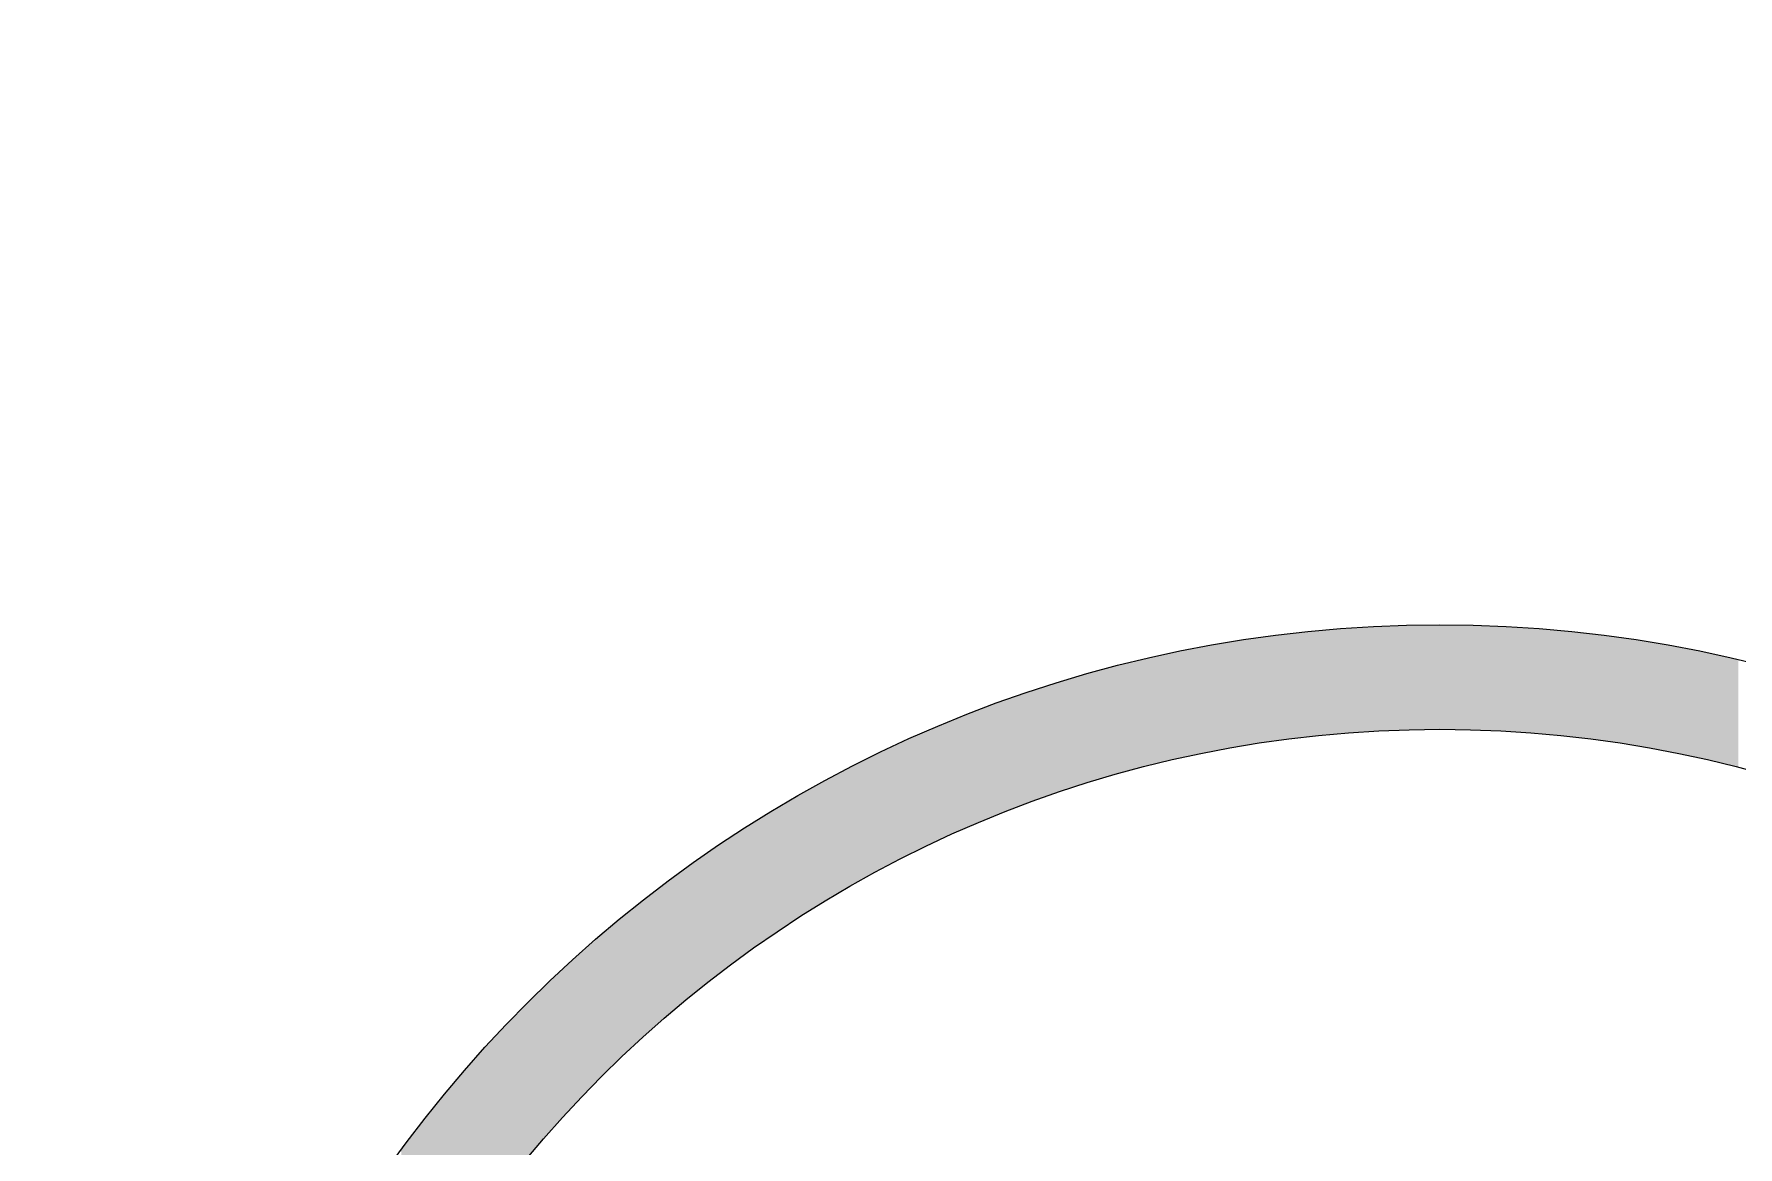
# Model space of a CAD drawing. Extents: x 1919 to 2339, y -1533 to -939.
# Drawn here: x 2101.511 to 2102.488, y -1378.167 to -1377.529 of the extents above; entities that cross this region are included whole.
import ezdxf

# ---------------------------------------------------------------- set-up
doc = ezdxf.new("R2010")
doc.units = 0
doc.header["$LTSCALE"] = 7
doc.header["$MEASUREMENT"] = 0
doc.linetypes.add('CENTER', pattern=[2, 1.25, -0.25, 0.25, -0.25])
for name, color, linetype in [('CL', 1, 'CENTER'), ('D', 2, 'CONTINUOUS'), ('DWG', 7, 'CONTINUOUS')]:
    doc.layers.add(name, color=color, linetype=linetype)

msp = doc.modelspace()

# ---------------------------------------------------------------- linework, layer by layer
at = {"layer": 'CL', "color": 1, "linetype": 'CENTER'}
msp.add_spline([(2098.18049, -1416.9522), (2100.98411, -1432.48418), (2130.02554, -1423.89124), (2127.91642, -1358.22827), (2107.86038, -1285.06238), (2107.5862, -1282.70836)], degree=3, dxfattribs=at)
at = {"layer": 'D'}
for radius in [0.74, 0.68]:
    msp.add_circle((2102.31737, -1378.60776), radius, dxfattribs=at)
for points in [[(2102.25088, -1377.93106), (2102.24073, -1377.87179), (2102.25088, -1377.87075)], [(2102.25627, -1377.93051), (2102.25088, -1377.87075), (2102.25627, -1377.87033)], [(2102.25088, -1377.93106), (2102.25088, -1377.87075), (2102.25627, -1377.93051)], [(2102.26769, -1377.92961), (2102.25627, -1377.87033), (2102.26769, -1377.86943)], [(2102.25627, -1377.93051), (2102.25627, -1377.87033), (2102.26769, -1377.92961)], [(2102.27172, -1377.92929), (2102.26769, -1377.86943), (2102.27172, -1377.8692)], [(2102.26769, -1377.92961), (2102.26769, -1377.86943), (2102.27172, -1377.92929)], [(2102.28438, -1377.92859), (2102.27172, -1377.8692), (2102.28438, -1377.8685)], [(2102.27172, -1377.92929), (2102.27172, -1377.8692), (2102.28438, -1377.92859)], [(2102.28706, -1377.92844), (2102.28438, -1377.8685), (2102.28706, -1377.86841)], [(2102.28438, -1377.92859), (2102.28438, -1377.8685), (2102.28706, -1377.92844)], [(2102.30095, -1377.92797), (2102.28706, -1377.86841), (2102.30095, -1377.86794)], [(2102.28706, -1377.92844), (2102.28706, -1377.86841), (2102.30095, -1377.92797)], [(2102.30228, -1377.92793), (2102.30095, -1377.86794), (2102.30228, -1377.86793)], [(2102.30095, -1377.92797), (2102.30095, -1377.86794), (2102.30228, -1377.92793)], [(2102.31737, -1377.92776), (2102.30228, -1377.86793), (2102.31737, -1377.86776)], [(2102.30228, -1377.92793), (2102.30228, -1377.86793), (2102.31737, -1377.92776)], [(2102.33247, -1377.92793), (2102.31737, -1377.86776), (2102.33247, -1377.86793)], [(2102.31737, -1377.92776), (2102.31737, -1377.86776), (2102.33247, -1377.92793)], [(2102.3338, -1377.92797), (2102.33247, -1377.86793), (2102.3338, -1377.86794)], [(2102.33247, -1377.92793), (2102.33247, -1377.86793), (2102.3338, -1377.92797)], [(2102.34769, -1377.92844), (2102.3338, -1377.86794), (2102.34769, -1377.86841)], [(2102.3338, -1377.92797), (2102.3338, -1377.86794), (2102.34769, -1377.92844)], [(2102.35036, -1377.92859), (2102.34769, -1377.86841), (2102.35036, -1377.8685)], [(2102.34769, -1377.92844), (2102.34769, -1377.86841), (2102.35036, -1377.92859)], [(2102.36303, -1377.92929), (2102.35036, -1377.8685), (2102.36303, -1377.8692)], [(2102.35036, -1377.92859), (2102.35036, -1377.8685), (2102.36303, -1377.92929)], [(2102.36706, -1377.92961), (2102.36303, -1377.8692), (2102.36706, -1377.86943)], [(2102.36303, -1377.92929), (2102.36303, -1377.8692), (2102.36706, -1377.92961)], [(2102.37847, -1377.93051), (2102.36706, -1377.86943), (2102.37847, -1377.87033)], [(2102.36706, -1377.92961), (2102.36706, -1377.86943), (2102.37847, -1377.93051)], [(2102.38387, -1377.93106), (2102.37847, -1377.87033), (2102.38387, -1377.87075)], [(2102.37847, -1377.93051), (2102.37847, -1377.87033), (2102.38387, -1377.93106)], [(2102.39402, -1377.93209), (2102.38387, -1377.87075), (2102.39402, -1377.87179)], [(2102.38387, -1377.93106), (2102.38387, -1377.87075), (2102.39402, -1377.93209)], [(2102.17783, -1377.94223), (2102.16552, -1377.88351), (2102.17783, -1377.88108)], [(2102.18272, -1377.94127), (2102.17783, -1377.88108), (2102.18272, -1377.88011)], [(2102.17783, -1377.94223), (2102.17783, -1377.88108), (2102.18272, -1377.94127)], [(2102.19364, -1377.93911), (2102.18272, -1377.88011), (2102.19364, -1377.87823)], [(2102.18272, -1377.94127), (2102.18272, -1377.88011), (2102.19364, -1377.93911)], [(2102.19987, -1377.93803), (2102.19364, -1377.87823), (2102.19987, -1377.87715)], [(2102.19364, -1377.93911), (2102.19364, -1377.87823), (2102.19987, -1377.93803)], [(2102.2094, -1377.93639), (2102.19987, -1377.87715), (2102.2094, -1377.87573)], [(2102.19987, -1377.93803), (2102.19987, -1377.87715), (2102.2094, -1377.93639)], [(2102.21696, -1377.93526), (2102.2094, -1377.87573), (2102.21696, -1377.8746)], [(2102.2094, -1377.93639), (2102.2094, -1377.87573), (2102.21696, -1377.93526)], [(2102.2251, -1377.93405), (2102.21696, -1377.8746), (2102.2251, -1377.87359)], [(2102.21696, -1377.93526), (2102.21696, -1377.8746), (2102.2251, -1377.93405)], [(2102.23397, -1377.93294), (2102.2251, -1377.87359), (2102.23397, -1377.87248)], [(2102.2251, -1377.93405), (2102.2251, -1377.87359), (2102.23397, -1377.93294)], [(2102.24073, -1377.93209), (2102.23397, -1377.87248), (2102.24073, -1377.87179)], [(2102.23397, -1377.93294), (2102.23397, -1377.87248), (2102.24073, -1377.93209)], [(2102.24073, -1377.93209), (2102.24073, -1377.87179), (2102.25088, -1377.93106)], [(2102.40078, -1377.93294), (2102.39402, -1377.87179), (2102.40078, -1377.87248)], [(2102.39402, -1377.93209), (2102.39402, -1377.87179), (2102.40078, -1377.93294)], [(2102.40965, -1377.93405), (2102.40078, -1377.87248), (2102.40965, -1377.87359)], [(2102.40078, -1377.93294), (2102.40078, -1377.87248), (2102.40965, -1377.93405)], [(2102.41779, -1377.93526), (2102.40965, -1377.87359), (2102.41779, -1377.8746)], [(2102.40965, -1377.93405), (2102.40965, -1377.87359), (2102.41779, -1377.93526)], [(2102.42535, -1377.93639), (2102.41779, -1377.8746), (2102.42535, -1377.87573)], [(2102.41779, -1377.93526), (2102.41779, -1377.8746), (2102.42535, -1377.93639)], [(2102.43487, -1377.93803), (2102.42535, -1377.87573), (2102.43487, -1377.87715)], [(2102.42535, -1377.93639), (2102.42535, -1377.87573), (2102.43487, -1377.93803)], [(2102.44111, -1377.93911), (2102.43487, -1377.87715), (2102.44111, -1377.87823)], [(2102.43487, -1377.93803), (2102.43487, -1377.87715), (2102.44111, -1377.93911)], [(2102.45203, -1377.94127), (2102.44111, -1377.87823), (2102.45203, -1377.88011)], [(2102.44111, -1377.93911), (2102.44111, -1377.87823), (2102.45203, -1377.94127)], [(2102.45692, -1377.94223), (2102.45203, -1377.88011), (2102.45692, -1377.88108)], [(2102.45203, -1377.94127), (2102.45203, -1377.88011), (2102.45692, -1377.94223)], [(2102.46923, -1377.94497), (2102.45692, -1377.88108), (2102.46923, -1377.88351)], [(2102.45692, -1377.94223), (2102.45692, -1377.88108), (2102.46923, -1377.94497)], [(2102.14613, -1377.94968), (2102.13102, -1377.89161), (2102.14613, -1377.88787)], [(2102.14828, -1377.94914), (2102.14613, -1377.88787), (2102.14828, -1377.88734)], [(2102.14613, -1377.94968), (2102.14613, -1377.88787), (2102.14828, -1377.94914)], [(2102.16199, -1377.94575), (2102.14828, -1377.88734), (2102.16199, -1377.88429)], [(2102.14828, -1377.94914), (2102.14828, -1377.88734), (2102.16199, -1377.94575)], [(2102.16552, -1377.94497), (2102.16199, -1377.88429), (2102.16552, -1377.88351)], [(2102.16199, -1377.94575), (2102.16199, -1377.88429), (2102.16552, -1377.94497)], [(2102.16552, -1377.94497), (2102.16552, -1377.88351), (2102.17783, -1377.94223)], [(2102.47276, -1377.94575), (2102.46923, -1377.88351), (2102.47276, -1377.88429)], [(2102.46923, -1377.94497), (2102.46923, -1377.88351), (2102.47276, -1377.94575)], [(2102.48647, -1377.94914), (2102.47276, -1377.88429), (2102.48647, -1377.88734)], [(2102.47276, -1377.94575), (2102.47276, -1377.88429), (2102.48647, -1377.94914)], [(2102.48862, -1377.94968), (2102.48647, -1377.88734), (2102.48862, -1377.88787)], [(2102.48647, -1377.94914), (2102.48647, -1377.88734), (2102.48862, -1377.94968)], [(2102.09858, -1377.96392), (2102.0965, -1377.90149), (2102.09858, -1377.90087)], [(2102.11376, -1377.95897), (2102.09858, -1377.90087), (2102.11376, -1377.89632)], [(2102.09858, -1377.96392), (2102.09858, -1377.90087), (2102.11376, -1377.95897)], [(2102.11441, -1377.95876), (2102.11376, -1377.89632), (2102.11441, -1377.89615)], [(2102.11376, -1377.95897), (2102.11376, -1377.89632), (2102.11441, -1377.95876)], [(2102.13027, -1377.95401), (2102.11441, -1377.89615), (2102.13027, -1377.89181)], [(2102.11441, -1377.95876), (2102.11441, -1377.89615), (2102.13027, -1377.95401)], [(2102.13102, -1377.9538), (2102.13027, -1377.89181), (2102.13102, -1377.89161)], [(2102.13027, -1377.95401), (2102.13027, -1377.89181), (2102.13102, -1377.9538)], [(2102.13102, -1377.9538), (2102.13102, -1377.89161), (2102.14613, -1377.94968)], [(2102.07928, -1377.97084), (2102.06707, -1377.91143), (2102.07928, -1377.90711)], [(2102.0828, -1377.9695), (2102.07928, -1377.90711), (2102.0828, -1377.90596)], [(2102.07928, -1377.97084), (2102.07928, -1377.90711), (2102.0828, -1377.9695)], [(2102.0965, -1377.96465), (2102.0828, -1377.90596), (2102.0965, -1377.90149)], [(2102.0828, -1377.9695), (2102.0828, -1377.90596), (2102.0965, -1377.96465)], [(2102.0965, -1377.96465), (2102.0965, -1377.90149), (2102.09858, -1377.96392)], [(2102.04498, -1377.98476), (2102.03585, -1377.92347), (2102.04498, -1377.91972)], [(2102.05141, -1377.98193), (2102.04498, -1377.91972), (2102.05141, -1377.91726)], [(2102.04498, -1377.98476), (2102.04498, -1377.91972), (2102.05141, -1377.98193)], [(2102.0621, -1377.97754), (2102.05141, -1377.91726), (2102.0621, -1377.91318)], [(2102.05141, -1377.98193), (2102.05141, -1377.91726), (2102.0621, -1377.97754)], [(2102.06707, -1377.9755), (2102.0621, -1377.91318), (2102.06707, -1377.91143)], [(2102.0621, -1377.97754), (2102.0621, -1377.91318), (2102.06707, -1377.9755)], [(2102.06707, -1377.9755), (2102.06707, -1377.91143), (2102.07928, -1377.97084)], [(2102.02039, -1377.99604), (2102.01101, -1377.93416), (2102.02039, -1377.93003)], [(2102.02795, -1377.99249), (2102.02039, -1377.93003), (2102.02795, -1377.92671)], [(2102.02039, -1377.99604), (2102.02039, -1377.93003), (2102.02795, -1377.99249)], [(2102.03585, -1377.98877), (2102.02795, -1377.92671), (2102.03585, -1377.92347)], [(2102.02795, -1377.99249), (2102.02795, -1377.92671), (2102.03585, -1377.98877)], [(2102.03585, -1377.98877), (2102.03585, -1377.92347), (2102.04498, -1377.98476)], [(2102.00505, -1378.00373), (2101.99418, -1377.94207), (2102.00505, -1377.93696)], [(2102.01101, -1378.00074), (2102.00505, -1377.93696), (2102.01101, -1377.93416)], [(2102.00505, -1378.00373), (2102.00505, -1377.93696), (2102.01101, -1378.00074)], [(2102.01101, -1378.00074), (2102.01101, -1377.93416), (2102.02039, -1377.99604)], [(2101.98986, -1378.01183), (2101.9775, -1377.95043), (2101.98986, -1377.94423)], [(2101.99418, -1378.00952), (2101.98986, -1377.94423), (2101.99418, -1377.94207)], [(2101.98986, -1378.01183), (2101.98986, -1377.94423), (2101.99418, -1378.00952)], [(2101.99418, -1378.00952), (2101.99418, -1377.94207), (2102.00505, -1378.00373)], [(2101.96096, -1378.02867), (2101.95995, -1377.95982), (2101.96096, -1377.95925)], [(2101.97482, -1378.02035), (2101.96096, -1377.95925), (2101.97482, -1377.95186)], [(2101.96096, -1378.02867), (2101.96096, -1377.95925), (2101.97482, -1378.02035)], [(2101.9775, -1378.01883), (2101.97482, -1377.95186), (2101.9775, -1377.95043)], [(2101.97482, -1378.02035), (2101.97482, -1377.95186), (2101.9775, -1378.01883)], [(2101.9775, -1378.01883), (2101.9775, -1377.95043), (2101.98986, -1378.01183)], [(2101.94459, -1378.03906), (2101.9308, -1377.9768), (2101.94459, -1377.96852)], [(2101.94527, -1378.0386), (2101.94459, -1377.96852), (2101.94527, -1377.96813)], [(2101.94459, -1378.03906), (2101.94459, -1377.96852), (2101.94527, -1378.0386)], [(2101.95995, -1378.02927), (2101.94527, -1377.96813), (2101.95995, -1377.95982)], [(2101.94527, -1378.0386), (2101.94527, -1377.96813), (2101.95995, -1378.02927)], [(2101.95995, -1378.02927), (2101.95995, -1377.95982), (2101.96096, -1378.02867)], [(2101.92841, -1378.05003), (2101.91655, -1377.98577), (2101.92841, -1377.97823)], [(2101.9308, -1378.04833), (2101.92841, -1377.97823), (2101.9308, -1377.9768)], [(2101.92841, -1378.05003), (2101.92841, -1377.97823), (2101.9308, -1378.04833)], [(2101.9308, -1378.04833), (2101.9308, -1377.9768), (2101.94459, -1378.03906)], [(2101.91244, -1378.06153), (2101.90253, -1377.99504), (2101.91244, -1377.98838)], [(2101.91655, -1378.05845), (2101.91244, -1377.98838), (2101.91655, -1377.98577)], [(2101.91244, -1378.06153), (2101.91244, -1377.98838), (2101.91655, -1378.05845)], [(2101.91655, -1378.05845), (2101.91655, -1377.98577), (2101.92841, -1378.05003)], [(2101.90253, -1378.06896), (2101.89669, -1377.99897), (2101.90253, -1377.99504)], [(2101.90253, -1378.06896), (2101.90253, -1377.99504), (2101.91244, -1378.06153)], [(2101.88877, -1378.07984), (2101.88118, -1378.00999), (2101.88877, -1378.00459)], [(2101.89669, -1378.07358), (2101.88877, -1378.00459), (2101.89669, -1377.99897)], [(2101.88877, -1378.07984), (2101.88877, -1378.00459), (2101.89669, -1378.07358)], [(2101.89669, -1378.07358), (2101.89669, -1377.99897), (2101.90253, -1378.06896)], [(2101.87528, -1378.09109), (2101.86593, -1378.02142), (2101.87528, -1378.01441)], [(2101.88118, -1378.08617), (2101.87528, -1378.01441), (2101.88118, -1378.00999)], [(2101.87528, -1378.09109), (2101.87528, -1378.01441), (2101.88118, -1378.08617)], [(2101.88118, -1378.08617), (2101.88118, -1378.00999), (2101.88877, -1378.07984)], [(2101.86206, -1378.10269), (2101.85095, -1378.03326), (2101.86206, -1378.02447)], [(2101.86593, -1378.0993), (2101.86206, -1378.02447), (2101.86593, -1378.02142)], [(2101.86206, -1378.10269), (2101.86206, -1378.02447), (2101.86593, -1378.0993)], [(2101.86593, -1378.0993), (2101.86593, -1378.02142), (2101.87528, -1378.09109)], [(2101.84915, -1378.11464), (2101.83654, -1378.04527), (2101.84915, -1378.03476)], [(2101.85095, -1378.11297), (2101.84915, -1378.03476), (2101.85095, -1378.03326)], [(2101.84915, -1378.11464), (2101.84915, -1378.03476), (2101.85095, -1378.11297)], [(2101.85095, -1378.11297), (2101.85095, -1378.03326), (2101.86206, -1378.10269)], [(2101.83627, -1378.12721), (2101.82426, -1378.05605), (2101.83627, -1378.0455)], [(2101.83654, -1378.12693), (2101.83627, -1378.0455), (2101.83654, -1378.04527)], [(2101.83627, -1378.12721), (2101.83627, -1378.0455), (2101.83654, -1378.12693)], [(2101.83654, -1378.12693), (2101.83654, -1378.04527), (2101.84915, -1378.11464)], [(2101.82426, -1378.13953), (2101.82189, -1378.05813), (2101.82426, -1378.05605)], [(2101.82426, -1378.13953), (2101.82426, -1378.05605), (2101.83627, -1378.12721)], [(2101.81231, -1378.15245), (2101.80783, -1378.07113), (2101.81231, -1378.06699)], [(2101.82189, -1378.14209), (2101.81231, -1378.06699), (2101.82189, -1378.05813)], [(2101.81231, -1378.15245), (2101.81231, -1378.06699), (2101.82189, -1378.14209)], [(2101.82189, -1378.14209), (2101.82189, -1378.05813), (2101.82426, -1378.13953)], [(2101.80783, -1378.15754), (2101.8007, -1378.07808), (2101.80783, -1378.07113)], [(2101.80783, -1378.15754), (2101.80783, -1378.07113), (2101.81231, -1378.15245)], [(2101.79411, -1378.17357), (2101.78945, -1378.08928), (2101.79411, -1378.0845)], [(2101.8007, -1378.16566), (2101.79411, -1378.0845), (2101.8007, -1378.07808)], [(2101.79411, -1378.17357), (2101.79411, -1378.0845), (2101.8007, -1378.16566)], [(2101.8007, -1378.16566), (2101.8007, -1378.07808), (2101.80783, -1378.15754)], [(2101.78945, -1378.17916), (2101.78075, -1378.09822), (2101.78945, -1378.08928)], [(2101.78945, -1378.17916), (2101.78945, -1378.08928), (2101.79411, -1378.17357)], [(2101.77857, -1378.19292), (2101.76807, -1378.11192), (2101.77857, -1378.10057)], [(2101.78075, -1378.19017), (2101.77857, -1378.10057), (2101.78075, -1378.09822)], [(2101.77857, -1378.19292), (2101.77857, -1378.10057), (2101.78075, -1378.19017)], [(2101.78075, -1378.19017), (2101.78075, -1378.09822), (2101.78945, -1378.17916)], [(2101.76774, -1378.20739), (2101.75795, -1378.12343), (2101.76774, -1378.11228)], [(2101.76807, -1378.20693), (2101.76774, -1378.11228), (2101.76807, -1378.11192)], [(2101.76774, -1378.20739), (2101.76774, -1378.11228), (2101.76807, -1378.20693)], [(2101.76807, -1378.20693), (2101.76807, -1378.11192), (2101.77857, -1378.19292)], [(2101.75795, -1378.22118), (2101.75511, -1378.12665), (2101.75795, -1378.12343)], [(2101.75795, -1378.22118), (2101.75795, -1378.12343), (2101.76774, -1378.20739)], [(2101.74822, -1378.23566), (2101.74287, -1378.14134), (2101.74822, -1378.13493)], [(2101.75511, -1378.2254), (2101.74822, -1378.13493), (2101.75511, -1378.12665)], [(2101.74822, -1378.23566), (2101.74822, -1378.13493), (2101.75511, -1378.2254)], [(2101.75511, -1378.2254), (2101.75511, -1378.12665), (2101.75795, -1378.22118)], [(2101.74287, -1378.24406), (2101.73889, -1378.14638), (2101.74287, -1378.14134)], [(2101.74287, -1378.24406), (2101.74287, -1378.14134), (2101.74822, -1378.23566)], [(2101.73889, -1378.25034), (2101.73103, -1378.15632), (2101.73889, -1378.14638)], [(2101.73889, -1378.25034), (2101.73889, -1378.14638), (2101.74287, -1378.24406)], [(2101.72996, -1378.2652), (2101.72144, -1378.16911), (2101.72996, -1378.15774)], [(2101.73103, -1378.26342), (2101.72996, -1378.15774), (2101.73103, -1378.15632)], [(2101.72996, -1378.2652), (2101.72996, -1378.15774), (2101.73103, -1378.26342)], [(2101.73103, -1378.26342), (2101.73103, -1378.15632), (2101.73889, -1378.25034)]]:
    msp.add_solid(points, dxfattribs=at)
at = {"layer": 'DWG'}
for radius in [6.5, 6.3]:
    msp.add_circle((2098.18049, -1382.07888), radius, dxfattribs=at)
msp.add_arc((2098.18049, -1382.07888), 4.5, 185.99754, 174.24014, dxfattribs=at)

doc.saveas('drawing.dxf')
